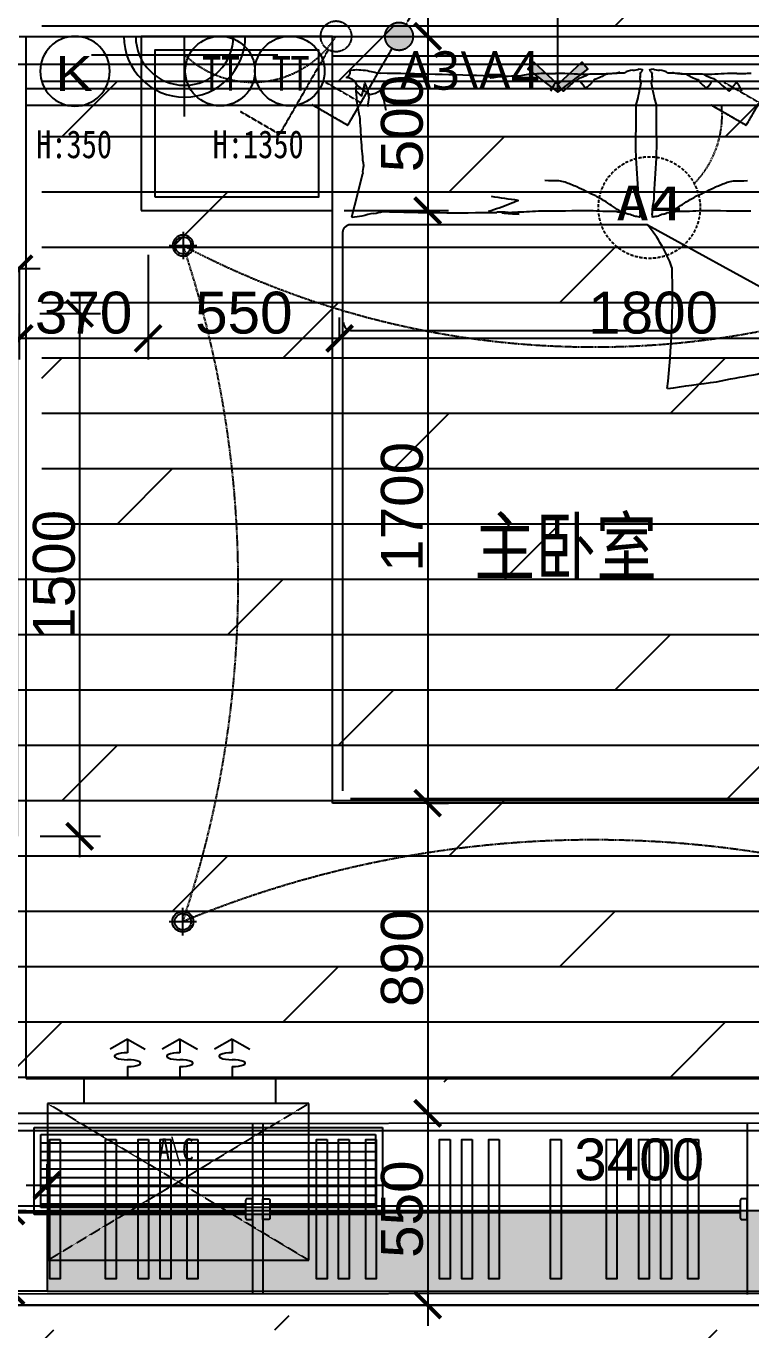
# Model space of a CAD drawing. Header units: millimetres. Extents: x 148889 to 229003, y -70503 to 111106.
# Drawn here: x 212237 to 214318, y 62756 to 66497 of the extents above; entities that cross this region are included whole.
import ezdxf
from ezdxf.enums import TextEntityAlignment as Align

# ---------------------------------------------------------------- set-up
doc = ezdxf.new("R2010")
doc.units = ezdxf.units.MM
doc.header["$PDMODE"] = 3
doc.linetypes.add('DASHED2', pattern=[0.375, 0.25, -0.125])
for name, color, linetype in [('AXIS_TEXT', 7, 'Continuous'), ('C-天花标高', 1, 'Continuous'), ('C-灯具1', 2, 'Continuous'), ('C-空调风口', 1, 'Continuous'), ('C-造型线1(造型分割)', 4, 'Continuous'), ('C-风管', 250, 'Continuous'), ('F-地坪1(分割线)', 16, 'Continuous'), ('P-原墙线', 7, 'Continuous'), ('P-固定家具1(到顶)', 3, 'Continuous'), ('P-完成面尺寸', 44, 'Continuous'), ('P-开关', 7, 'DASHED2'), ('P-捣墙线', 250, 'Continuous'), ('P-插座', 1, 'Continuous'), ('P-文字', 3, 'Continuous'), ('P-新墙线', 4, 'Continuous'), ('P-活动家具', 3, 'Continuous'), ('大墨图框', 4, 'Continuous')]:
    doc.layers.add(name, color=color, linetype=linetype)
doc.styles.add('Arial', font='arial.ttf')
doc.styles.add('COMPLEX', font='complex_.ttf')
doc.styles.add('H1', font='SimSun.ttf')
doc.styles.add('KKD-f-fangsong', font='SimSun.ttf', dxfattribs={"width": 0.8})
doc.styles.add('ROMANS', font='ROMANS.shx', dxfattribs={"bigfont": 'BIGFONT.shx'})
doc.styles.add('宋体', font='SimSun.ttf')
doc.dimstyles.new('1比60', dxfattribs={"dimscale": 60, "dimtxt": 2, "dimasz": 1.25, "dimexe": 1, "dimexo": 1, "dimgap": 0.2, "dimtad": 1, "dimdec": 0, "dimrnd": 0.005, "dimzin": 0, "dimdsep": 46, "dimtxsty": 'Arial', "dimblk": 'ARCHTICK', "dimcen": 0.125, "dimdle": 1, "dimclrd": 44, "dimclre": 44, "dimclrt": 50, "dimadec": 0, "dimazin": 0, "dimtfac": 1, "dimtdec": 0, "dimtix": 1, "dimtmove": 2, "dimatfit": 3, "dimldrblk": 'DOT', "dimfxl": 4, "dimfxlon": 1, "dimtvp": 1, "dimtolj": 1, "dimtzin": 0, "dimarcsym": 0})
doc.dimstyles.new('出图比例1：50', dxfattribs={"dimscale": 50, "dimtxt": 2.5, "dimasz": 2, "dimexe": 2, "dimexo": 2, "dimgap": 1, "dimtad": 1, "dimdec": 0, "dimrnd": 5, "dimzin": 0, "dimdsep": 46, "dimtxsty": 'ROMANS', "dimblk1": 'ZHL_XS', "dimblk2": 'ZHL_XS', "dimsah": 1, "dimcen": 0.09, "dimclrd": 256, "dimclre": 256, "dimclrt": 41, "dimadec": 0, "dimazin": 0, "dimtfac": 1, "dimtdec": 4, "dimtix": 1, "dimtmove": 2, "dimatfit": 3, "dimldrblk": 'ZHL_JT', "dimfxl": 1, "dimtolj": 1, "dimtzin": 0, "dimarcsym": 0})

# ---------------------------------------------------------------- blocks, each defined once
blk = doc.blocks.new('ZHL_JT')
blk.add_line((-0.221, 0), (-1, 0))
blk.add_lwpolyline([(-0.221, 0), (-0.861, -0.689), (-0.654, -0.862), (0, 0), (-0.654, 0.862), (-0.861, 0.689)], close=True)
for points in [[(-0.861, 0.689), (-0.654, 0.862), (-0.221, 0), (0, 0)], [(-0.861, -0.689), (-0.654, -0.862), (-0.221, 0), (0, 0)]]:
    blk.add_solid(points)
blk = doc.blocks.new('ZHL_XS')
blk.add_line((-1, 0), (0, 0))
at = {"const_width": 0.2}
blk.add_lwpolyline([(-0.6, -0.6), (0.6, 0.6)], dxfattribs=at)
blk = doc.blocks.new('A$C01C20CD7')
at = {"layer": 'C-灯具1'}
for p, q in [((52.8, 105.7, 2984.9), (52.8, 0, 2984.9)), ((0, 52.8, 2984.9), (105.7, 52.8, 2984.9))]:
    blk.add_line(p, q, dxfattribs=at)
for radius in [39.9, 31.7]:
    blk.add_circle((52.8, 52.8, 2984.9), radius, dxfattribs=at)
blk = doc.blocks.new('A$C26F8551D')
at = {"layer": 'C-风管', "linetype": 'DASHED2'}
for p, q in [((750, 0), (0, 450)), ((0, 0), (750, 450))]:
    blk.add_line(p, q, dxfattribs=at)
blk.add_lwpolyline([(0, 0), (750, 0), (750, 450), (0, 450)], close=True, dxfattribs=at)
at = {"layer": 'C-风管', "insert": (318.1, 310.9, 0), "char_height": 62.5, "attachment_point": 4, "style": 'KKD-f-fangsong'}
blk.add_mtext('A\\\\C', dxfattribs=at)
blk = doc.blocks.new('A$C1D297BD5')
for p, q in [((0, 700.8, 116.6), (57.5, 801.6, 116.6)), ((0, 700.8, 116.6), (57.5, 600, 116.6)), ((0, 700.8, 116.6), (78.1, 700.8, 116.6)), ((158, 700.8, 116.6), (225.8, 700.8, 116.6)), ((0, 400.8, 116.6), (57.5, 501.6, 116.6)), ((0, 400.8, 116.6), (57.5, 300, 116.6)), ((0, 400.8, 116.6), (78.1, 400.8, 116.6)), ((158, 400.8, 116.6), (225.8, 400.8, 116.6)), ((0, 100.8, 116.6), (57.5, 201.6, 116.6)), ((0, 100.8, 116.6), (57.5, 0, 116.6)), ((0, 100.8, 116.6), (78.1, 100.8, 116.6)), ((158, 100.8, 116.6), (225.8, 100.8, 116.6))]:
    blk.add_line(p, q)
at = {"extrusion": (0, 0, -1)}
for centre, start_param, end_param in [((98.1, 700.8, 116.6), 4.712389, 7.853982), ((138, 700.8, 116.6), 1.570796, 4.712389), ((98.1, 400.8, 116.6), 4.712389, 7.853982), ((138, 400.8, 116.6), 1.570796, 4.712389), ((98.1, 100.8, 116.6), 4.712389, 7.853982), ((138, 100.8, 116.6), 1.570796, 4.712389)]:
    blk.add_ellipse(centre, major_axis=(0, 74.9), ratio=0.266667, start_param=start_param, end_param=end_param, dxfattribs=at)
blk = doc.blocks.new('_AXISO')
blk.add_circle((0, 0), 0.5)
at = {"layer": 'AXIS_TEXT', "style": 'COMPLEX', "width": 1.041667}
blk.add_attdef('A', text='', height=0.56, dxfattribs=at).set_placement((-0.25, -0.28), (0.25, -0.28), align=Align.FIT)
blk = doc.blocks.new('A$C567856EC')
at = {"layer": 'C-灯具1'}
for p, q in [((350, 732.6), (350, 350)), ((796.2, 438), (-96.2, 438)), ((640.5, 350), (59.5, 350))]:
    blk.add_line(p, q, dxfattribs=at)
for radius in [290.5, 233.9]:
    blk.add_arc((350, 350), radius, 0, 180, dxfattribs=at)
blk = doc.blocks.new('_ArchTick')
at = {"color": 0, "linetype": 'ByBlock', "const_width": 0.15}
blk.add_lwpolyline([(-0.5, -0.5), (0.5, 0.5)], dxfattribs=at)
blk = doc.blocks.new('*D877')
at = {"layer": 'Defpoints', "color": 0}
for p in [(212216.4, 65672.5), (212216.9, 64172.5), (212390.6, 64172.5)]:
    blk.add_point(p, dxfattribs=at)
at = {"layer": 'P-捣墙线', "color": 44, "lineweight": -2}
for p, q in [((212390.6, 65732.5), (212390.6, 64112.5)), ((212276.4, 65672.5), (212450.6, 65672.5)), ((212276.9, 64172.5), (212450.6, 64172.5))]:
    blk.add_line(p, q, dxfattribs=at)
at = {"layer": 'P-捣墙线', "color": 44, "lineweight": -2, "xscale": 75, "yscale": 75, "zscale": 75}
for p, rotation in [((212390.6, 65672.5), 90), ((212390.6, 64172.5), 270)]:
    blk.add_blockref('_ArchTick', p, dxfattribs=dict(at, rotation=rotation))
at = {"layer": 'P-捣墙线', "color": 50, "insert": (212317.3, 64922.5), "char_height": 120, "attachment_point": 5, "rotation": 90, "style": 'Arial'}
blk.add_mtext('\\A1;1500', dxfattribs=at)
blk = doc.blocks.new('_Dot')
at = {"color": 0, "linetype": 'ByBlock', "lineweight": -2}
blk.add_line((-0.5, 0), (-1, 0), dxfattribs=at)
at = {"color": 0, "linetype": 'ByBlock', "const_width": 0.5}
blk.add_lwpolyline([(-0.25, 0, 1), (0.25, 0, 1)], format="xyb", close=True, dxfattribs=at)
blk = doc.blocks.new('*D895')
at = {"layer": 'Defpoints', "color": 0}
for p in [(215696.9, 63171.2), (212296.9, 63097.5), (215696.9, 63097.5)]:
    blk.add_point(p, dxfattribs=at)
at = {"layer": 'P-捣墙线', "color": 44, "lineweight": -2}
for p, q in [((212296.9, 63157.5), (212296.9, 63231.2)), ((215696.9, 63157.5), (215696.9, 63231.2)), ((212236.9, 63171.2), (215756.9, 63171.2))]:
    blk.add_line(p, q, dxfattribs=at)
at = {"layer": 'P-捣墙线', "color": 44, "lineweight": -2, "xscale": 75, "yscale": 75, "zscale": 75, "rotation": 180}
blk.add_blockref('_ArchTick', (212296.9, 63171.2), dxfattribs=at)
at = {"layer": 'P-捣墙线', "color": 44, "lineweight": -2, "xscale": 75, "yscale": 75, "zscale": 75}
blk.add_blockref('_ArchTick', (215696.9, 63171.2), dxfattribs=at)
at = {"layer": 'P-捣墙线', "color": 50, "insert": (213996.9, 63244.5), "char_height": 120, "attachment_point": 5, "style": 'Arial'}
blk.add_mtext('\\A1;3400', dxfattribs=at)
blk = doc.blocks.new('*D896')
at = {"layer": 'Defpoints', "color": 0}
for p in [(212296.9, 63097.5), (212193.5, 62867.5), (212296.9, 62867.5)]:
    blk.add_point(p, dxfattribs=at)
at = {"layer": 'P-捣墙线', "color": 44, "lineweight": -2}
for p, q in [((212193.5, 63097.5), (212193.5, 63172.5)), ((212236.9, 63097.5), (212133.5, 63097.5)), ((212193.5, 63097.5), (212193.5, 62867.5)), ((212236.9, 62867.5), (212133.5, 62867.5)), ((212193.5, 62867.5), (212193.5, 62792.5))]:
    blk.add_line(p, q, dxfattribs=at)
at = {"layer": 'P-捣墙线', "color": 44, "lineweight": -2, "xscale": 75, "yscale": 75, "zscale": 75}
for p, rotation in [((212193.5, 63097.5), 270), ((212193.5, 62867.5), 90)]:
    blk.add_blockref('_ArchTick', p, dxfattribs=dict(at, rotation=rotation))
at = {"layer": 'P-捣墙线', "color": 50, "insert": (212120.2, 62982.5), "char_height": 120, "attachment_point": 5, "rotation": 90, "style": 'Arial'}
blk.add_mtext('\\A1;230', dxfattribs=at)
blk = doc.blocks.new('*D991')
at = {"layer": 'Defpoints', "color": 0}
for p in [(214936.9, 65634.4), (213136.9, 65600.8), (213136.9, 65561.2)]:
    blk.add_point(p, dxfattribs=at)
at = {"layer": 'P-完成面尺寸', "color": 44, "lineweight": -2}
for p, q in [((213136.9, 65600.8), (213136.9, 65660.8)), ((214996.9, 65600.8), (213076.9, 65600.8)), ((214936.9, 65600.8), (214936.9, 65540.8))]:
    blk.add_line(p, q, dxfattribs=at)
at = {"layer": 'P-完成面尺寸', "color": 44, "lineweight": -2, "xscale": 75, "yscale": 75, "zscale": 75, "rotation": 180}
blk.add_blockref('_ArchTick', (213136.9, 65600.8), dxfattribs=at)
at = {"layer": 'P-完成面尺寸', "color": 44, "lineweight": -2, "xscale": 75, "yscale": 75, "zscale": 75}
blk.add_blockref('_ArchTick', (214936.9, 65600.8), dxfattribs=at)
at = {"layer": 'P-完成面尺寸', "color": 50, "insert": (214036.9, 65674), "char_height": 120, "attachment_point": 5, "style": 'Arial'}
blk.add_mtext('\\A1;1800', dxfattribs=at)
blk = doc.blocks.new('*D992')
at = {"layer": 'Defpoints', "color": 0}
for p in [(212586.9, 66014.7), (212586.9, 65600.8), (213136.9, 65561.2)]:
    blk.add_point(p, dxfattribs=at)
at = {"layer": 'P-完成面尺寸', "color": 44, "lineweight": -2}
for p, q in [((212586.9, 65840.8), (212586.9, 65540.8)), ((213136.9, 65600.8), (213136.9, 65660.8)), ((213196.9, 65600.8), (212526.9, 65600.8))]:
    blk.add_line(p, q, dxfattribs=at)
at = {"layer": 'P-完成面尺寸', "color": 44, "lineweight": -2, "xscale": 75, "yscale": 75, "zscale": 75, "rotation": 180}
blk.add_blockref('_ArchTick', (212586.9, 65600.8), dxfattribs=at)
at = {"layer": 'P-完成面尺寸', "color": 44, "lineweight": -2, "xscale": 75, "yscale": 75, "zscale": 75}
blk.add_blockref('_ArchTick', (213136.9, 65600.8), dxfattribs=at)
at = {"layer": 'P-完成面尺寸', "color": 50, "insert": (212861.9, 65674), "char_height": 120, "attachment_point": 5, "style": 'Arial'}
blk.add_mtext('\\A1;550', dxfattribs=at)
blk = doc.blocks.new('*D993')
at = {"layer": 'Defpoints', "color": 0}
for p in [(212586.9, 66014.7), (212216.9, 65867), (212216.9, 65600.8)]:
    blk.add_point(p, dxfattribs=at)
at = {"layer": 'P-完成面尺寸', "color": 44, "lineweight": -2}
for p, q in [((212216.9, 65807), (212216.9, 65540.8)), ((212586.9, 65840.8), (212586.9, 65540.8)), ((212646.9, 65600.8), (212156.9, 65600.8))]:
    blk.add_line(p, q, dxfattribs=at)
at = {"layer": 'P-完成面尺寸', "color": 44, "lineweight": -2, "xscale": 75, "yscale": 75, "zscale": 75, "rotation": 180}
blk.add_blockref('_ArchTick', (212216.9, 65600.8), dxfattribs=at)
at = {"layer": 'P-完成面尺寸', "color": 44, "lineweight": -2, "xscale": 75, "yscale": 75, "zscale": 75}
blk.add_blockref('_ArchTick', (212586.9, 65600.8), dxfattribs=at)
at = {"layer": 'P-完成面尺寸', "color": 50, "insert": (212401.9, 65674.1), "char_height": 120, "attachment_point": 5, "style": 'Arial'}
blk.add_mtext('\\A1;370', dxfattribs=at)
blk = doc.blocks.new('*D994')
at = {"layer": 'Defpoints', "color": 0}
for p in [(211256.9, 66146.6), (212216.9, 65867), (211256.9, 65800.8)]:
    blk.add_point(p, dxfattribs=at)
at = {"layer": 'P-完成面尺寸', "color": 44, "lineweight": -2}
for p, q in [((211256.9, 66040.8), (211256.9, 65740.8)), ((212216.9, 65807), (212216.9, 65740.8)), ((212276.9, 65800.8), (211196.9, 65800.8))]:
    blk.add_line(p, q, dxfattribs=at)
at = {"layer": 'P-完成面尺寸', "color": 44, "lineweight": -2, "xscale": 75, "yscale": 75, "zscale": 75, "rotation": 180}
blk.add_blockref('_ArchTick', (211256.9, 65800.8), dxfattribs=at)
at = {"layer": 'P-完成面尺寸', "color": 44, "lineweight": -2, "xscale": 75, "yscale": 75, "zscale": 75}
blk.add_blockref('_ArchTick', (212216.9, 65800.8), dxfattribs=at)
at = {"layer": 'P-完成面尺寸', "color": 50, "insert": (211736.9, 65874), "char_height": 120, "attachment_point": 5, "style": 'Arial'}
blk.add_mtext('\\A1;960', dxfattribs=at)
blk = doc.blocks.new('*D998')
at = {"layer": 'Defpoints', "color": 0}
for p in [(212861.9, 66467.5), (212861.9, 65967.5), (213389.7, 65967.5)]:
    blk.add_point(p, dxfattribs=at)
at = {"layer": 'P-完成面尺寸', "color": 44, "lineweight": -2}
for p, q in [((213389.7, 66527.5), (213389.7, 65907.5)), ((213149.7, 66467.5), (213449.7, 66467.5)), ((213149.7, 65967.5), (213449.7, 65967.5))]:
    blk.add_line(p, q, dxfattribs=at)
at = {"layer": 'P-完成面尺寸', "color": 44, "lineweight": -2, "xscale": 75, "yscale": 75, "zscale": 75}
for p, rotation in [((213389.7, 66467.5), 90), ((213389.7, 65967.5), 270)]:
    blk.add_blockref('_ArchTick', p, dxfattribs=dict(at, rotation=rotation))
at = {"layer": 'P-完成面尺寸', "color": 50, "insert": (213316.4, 66217.5), "char_height": 120, "attachment_point": 5, "rotation": 90, "style": 'Arial'}
blk.add_mtext('\\A1;500', dxfattribs=at)
blk = doc.blocks.new('*D999')
at = {"layer": 'Defpoints', "color": 0}
for p in [(212861.9, 65967.5), (213389.7, 64267.5), (213389.7, 64267.5)]:
    blk.add_point(p, dxfattribs=at)
at = {"layer": 'P-完成面尺寸', "color": 44, "lineweight": -2}
for p, q in [((213389.7, 66027.5), (213389.7, 64207.5)), ((213149.7, 65967.5), (213449.7, 65967.5)), ((213389.7, 64267.5), (213449.7, 64267.5))]:
    blk.add_line(p, q, dxfattribs=at)
at = {"layer": 'P-完成面尺寸', "color": 44, "lineweight": -2, "xscale": 75, "yscale": 75, "zscale": 75}
for p, rotation in [((213389.7, 65967.5), 90), ((213389.7, 64267.5), 270)]:
    blk.add_blockref('_ArchTick', p, dxfattribs=dict(at, rotation=rotation))
at = {"layer": 'P-完成面尺寸', "color": 50, "insert": (213316.4, 65117.5), "char_height": 120, "attachment_point": 5, "rotation": 90, "style": 'Arial'}
blk.add_mtext('\\A1;1700', dxfattribs=at)
blk = doc.blocks.new('*D1000')
at = {"layer": 'Defpoints', "color": 0}
for p in [(213389.7, 64267.5), (213389.7, 63377.5), (213389.7, 63377.5)]:
    blk.add_point(p, dxfattribs=at)
at = {"layer": 'P-完成面尺寸', "color": 44, "lineweight": -2}
for p, q in [((213389.7, 64327.5), (213389.7, 63317.5)), ((213389.7, 64267.5), (213449.7, 64267.5)), ((213389.7, 63377.5), (213449.7, 63377.5))]:
    blk.add_line(p, q, dxfattribs=at)
at = {"layer": 'P-完成面尺寸', "color": 44, "lineweight": -2, "xscale": 75, "yscale": 75, "zscale": 75}
for p, rotation in [((213389.7, 64267.5), 90), ((213389.7, 63377.5), 270)]:
    blk.add_blockref('_ArchTick', p, dxfattribs=dict(at, rotation=rotation))
at = {"layer": 'P-完成面尺寸', "color": 50, "insert": (213316.4, 63822.5), "char_height": 120, "attachment_point": 5, "rotation": 90, "style": 'Arial'}
blk.add_mtext('\\A1;890', dxfattribs=at)
blk = doc.blocks.new('*D1001')
at = {"layer": 'Defpoints', "color": 0}
for p in [(213389.7, 63377.5), (213389.7, 62827.5), (213389.7, 62827.5)]:
    blk.add_point(p, dxfattribs=at)
at = {"layer": 'P-完成面尺寸', "color": 44, "lineweight": -2}
for p, q in [((213389.7, 63437.5), (213389.7, 62767.5)), ((213389.7, 63377.5), (213449.7, 63377.5)), ((213389.7, 62827.5), (213449.7, 62827.5))]:
    blk.add_line(p, q, dxfattribs=at)
at = {"layer": 'P-完成面尺寸', "color": 44, "lineweight": -2, "xscale": 75, "yscale": 75, "zscale": 75}
for p, rotation in [((213389.7, 63377.5), 90), ((213389.7, 62827.5), 270)]:
    blk.add_blockref('_ArchTick', p, dxfattribs=dict(at, rotation=rotation))
at = {"layer": 'P-完成面尺寸', "color": 50, "insert": (213316.4, 63102.5), "char_height": 120, "attachment_point": 5, "rotation": 90, "style": 'Arial'}
blk.add_mtext('\\A1;550', dxfattribs=at)
blk = doc.blocks.new('海龙工具_201504301644020')
blk.add_circle((4.59, 4.59, -174.23), 4.17)
at = {"style": '宋体', "width": 1.831196}
blk.add_attdef('1', text='', height=2.1, dxfattribs=at).set_placement((1.85, 3.53, -174.23), (7.32, 3.53, -174.23), align=Align.FIT)
blk = doc.blocks.new('A$C12383B25')
for p, q in [((52.1, 0), (0, 118.3)), ((0, 118.3), (52.1, 0)), ((308.3, 112.8), (52.1, 0)), ((52.1, 0), (308.3, 112.8))]:
    blk.add_line(p, q)
blk.add_ellipse((348.7, 130.6), major_axis=(-35.5, 26.3), ratio=1, start_param=0.0009764249131827, end_param=6.284161732092768)
blk = doc.blocks.new('A$C045248C9')
at = {"layer": 'C-空调风口'}
for p, q in [((200, 250), (200, 0)), ((1200, 250), (200, 250)), ((220, 230), (220, 20)), ((1180, 230), (220, 230)), ((1180, 20), (1180, 230)), ((1200, 0), (1200, 250)), ((220, 20), (1180, 20)), ((200, 0), (1200, 0))]:
    blk.add_line(p, q, dxfattribs=at)
at = {"layer": 'C-空调风口', "color": 252}
for p, q in [((1180, 220), (220, 220)), ((1180, 195), (220, 195)), ((1180, 170), (220, 170)), ((1180, 145), (220, 145)), ((1180, 120), (220, 120)), ((1180, 95), (220, 95)), ((1180, 70), (220, 70)), ((1180, 45), (220, 45))]:
    blk.add_line(p, q, dxfattribs=at)
blk = doc.blocks.new('A$C56525102')
for p, q in [((75.1, 93.7), (232.9, 369.9)), ((232.9, 369.9), (75.1, 93.7)), ((232.9, 369.9), (360.4, 297)), ((360.4, 297), (232.9, 369.9))]:
    blk.add_line(p, q)
blk.add_ellipse((50.2, 50.2), major_axis=(-50.2, 0), ratio=1, start_param=3.141958, end_param=9.425143)
blk = doc.blocks.new('A$C21F4286C')
h = blk.add_hatch(color=256)
edge = h.paths.add_edge_path()
edge.add_ellipse((117.5, 294.6), major_axis=(-34.9, -19.9), ratio=1, start_angle=275.9333, end_angle=420.2823)
edge.add_ellipse((117.5, 294.6), major_axis=(-34.9, -19.9), ratio=1, start_angle=420.2823, end_angle=444.3644)
edge.add_ellipse((117.5, 294.6), major_axis=(-34.9, -19.9), ratio=1, start_angle=444.3644, end_angle=455.9333)
edge.add_ellipse((117.5, 294.6), major_axis=(-34.9, -19.9), ratio=1, start_angle=95.9333, end_angle=240.2823)
edge.add_ellipse((117.5, 294.6), major_axis=(-34.9, -19.8), ratio=1, start_angle=96.0559, end_angle=264.487, ccw=False)
edge.add_ellipse((117.5, 294.6), major_axis=(-34.9, -19.9), ratio=1, start_angle=95.9333, end_angle=240.2823, ccw=False)
edge.add_ellipse((117.5, 294.6), major_axis=(-34.9, -19.8), ratio=1, start_angle=96.0559, end_angle=264.487, ccw=False)
edge.add_ellipse((117.5, 294.6), major_axis=(-34.9, -19.9), ratio=1, start_angle=95.9333, end_angle=240.2823, ccw=False)
edge.add_ellipse((117.5, 294.6), major_axis=(-34.9, -19.8), ratio=1, start_angle=96.0559, end_angle=264.487)
edge.add_ellipse((117.5, 294.6), major_axis=(-34.9, -19.9), ratio=1, start_angle=264.3644, end_angle=275.9333)
for p, q in [((117.5, 589.3), (235, 589.3)), ((117.5, 334.8), (117.5, 589.3)), ((117.5, 589.3), (117.5, 334.8)), ((235, 514), (117.5, 514)), ((0, 75.3), (117.5, 75.3))]:
    blk.add_line(p, q)
blk.add_ellipse((117.5, 294.6), major_axis=(-34.9, -19.9), ratio=1, start_param=1.572132, end_param=7.855317)
at = {"xscale": 0.8000000002029747, "yscale": 0.7999999998137355, "zscale": 0.8, "rotation": 209.7537206778253}
blk.add_blockref('A$C56525102', (132.4, 349.4), dxfattribs=at)

msp = doc.modelspace()

# ---------------------------------------------------------------- hatches: boundary and pattern name
at = {"layer": 'F-地坪1(分割线)'}
h = msp.add_hatch(dxfattribs=at)
h.set_pattern_fill('DOLMIT', color=250, scale=25, style=0)
h.set_pattern_definition([(0, (250, 140), (0, 158.75), []), (45, (250, 140), (-317.4998, 317.4998), [224.5065, -449.0125])])
h.paths.add_polyline_path([(215721.9, 66527.5), (215721.9, 62917.5), (215581.9, 62917.5), (215581.9, 63467.5), (211516.9, 63467.5), (211516.9, 64353), (212281.9, 65011.4), (212281.9, 66527.5)])
at = {"layer": 'P-捣墙线'}
h = msp.add_hatch(dxfattribs=at)
h.set_pattern_fill('CORK', color=256, scale=15, style=0)
h.set_pattern_definition([(0, (-121213.877, 79628.19), (0, 47.625), []), (135, (-121190.06, 79604.38), (-95.25004, -95.25004), [67.35195, -67.35195]), (135, (-121178.16, 79604.38), (-95.25004, -95.25004), [67.35195, -67.35195]), (135, (-121166.25, 79604.38), (-95.25004, -95.25004), [67.35195, -67.35195])])
h.paths.add_polyline_path([(212216.9, 65672.5), (212096.9, 65672.5), (212096.9, 64302.5), (211096.9, 64302.5), (211096.9, 64172.5), (212216.9, 64172.5)])
h.paths.add_polyline_path([(215696.9, 62867.5), (215696.9, 63097.5), (212296.9, 63097.5), (212296.9, 62867.5)])
h.paths.add_polyline_path([(211331.9, 62867.5), (211426.9, 62867.5), (211426.9, 63097.5), (211331.9, 63097.5)])
h.paths.add_polyline_path([(211006.9, 63097.5), (210911.9, 63097.5), (210911.9, 62967.5), (211006.9, 62967.5)], flags=17)
h.paths.add_polyline_path([(210326.9, 62967.5), (210326.9, 63097.5), (210226.9, 63097.5), (210226.9, 64172.5), (210326.9, 64172.5), (210326.9, 64302.5), (210121.9, 64302.5), (210121.9, 64057.2), (210121.9, 63949.5), (210121.9, 63902.5), (210055.7, 63902.5), (210121.9, 63777.5), (210121.9, 62607.5), (209466.9, 62607.5), (209466.9, 62477.5), (209566.9, 62477.5), (209566.9, 61177.5), (209796.9, 61177.5), (209796.9, 61277.5), (211101.9, 61277.5), (211101.9, 61177.5), (211331.9, 61177.5), (211331.9, 62477.5), (211196.9, 62477.5), (211196.9, 61407.5), (209676.9, 61407.5), (209676.9, 62477.5), (210226.9, 62477.5), (210226.9, 62967.5)])
h.paths.add_polyline_path([(209205.7, 63777.5), (209205.7, 63902.5), (208821.9, 63902.5), (208821.9, 63777.5)])
h.paths.add_polyline_path([(207951.9, 65472.5), (207826.9, 65472.5), (207826.9, 63902.5), (207826.9, 63677.5), (207951.9, 63677.5), (207951.9, 63777.5), (208051.9, 63777.5), (208051.9, 63902.5), (207951.9, 63902.5)])
h.paths.add_polyline_path([(207326.9, 62477.5), (207326.9, 62597.5), (206146.9, 62597.5), (206146.9, 62477.5)])
h.paths.add_polyline_path([(208246.9, 62477.5), (208346.9, 62477.5), (208346.9, 62607.5), (208246.9, 62607.5)])
h.paths.add_polyline_path([(205726.9, 63377.5), (205526.9, 63377.5), (205526.9, 62697.5), (205726.9, 62697.5)])
h.paths.add_polyline_path([(205726.9, 65527.5), (205526.9, 65527.5), (205526.9, 64847.5), (205726.9, 64847.5)])
h.paths.add_polyline_path([(207666.9, 59602.5), (207666.9, 59722.5), (206146.9, 59722.5), (206146.9, 59602.5)])
h.paths.add_polyline_path([(209136.9, 59602.5), (209136.9, 58477.5), (209256.9, 58477.5), (209256.9, 59597.5), (209786.9, 59597.5), (209786.9, 59822.5), (209566.9, 59822.5), (209566.9, 59722.5), (208536.9, 59722.5), (208536.9, 59602.5)])
h.paths.add_polyline_path([(211336.9, 58977.5), (211446.9, 58977.5), (211446.9, 59197.5), (211101.9, 59197.5), (211101.9, 58477.5), (211336.9, 58477.5)])
h.paths.add_polyline_path([(215696.9, 58977.5), (215696.9, 59197.5), (212316.9, 59197.5), (212316.9, 58977.5)])
h.paths.add_polyline_path([(211336.9, 57907.5), (211336.9, 57787.5), (213426.9, 57787.5), (213426.9, 57907.5)])
h.paths.add_polyline_path([(214091.9, 57787.5), (214091.9, 55912.5), (214211.9, 55912.5), (214211.9, 57907.5), (213991.9, 57907.5), (213991.9, 57787.5)])
h.paths.add_polyline_path([(217341.9, 58977.5), (217341.9, 59197.5), (216176.9, 59197.5), (216176.9, 58977.5)])

# ---------------------------------------------------------------- linework, layer by layer
at = {"layer": 'C-造型线1(造型分割)'}
for p, q in [((212236.9, 63857.5), (212236.9, 66467.5)), ((212236.9, 66317.5), (215496.9, 66317.5)), ((212236.9, 63477.5), (212236.9, 64840.6)), ((212236.9, 63477.5), (215496.9, 63477.5))]:
    msp.add_line(p, q, dxfattribs=at)
at = {"layer": 'C-造型线1(造型分割)', "color": 45}
msp.add_lwpolyline([(212236.9, 66270.5), (215496.9, 66270.5)], dxfattribs=at)
at = {"layer": 'C-风管', "linetype": 'DASHED2'}
msp.add_lwpolyline([(212953.3, 63477.5), (212953.3, 63405.7), (212403.3, 63405.7), (212403.3, 63477.5)], close=True, dxfattribs=at)
at = {"layer": 'F-地坪1(分割线)', "color": 250}
for p, q in [((212031.9, 66387.5), (215471.9, 66387.5)), ((212951, 62756), (212992.5, 62797.5)), ((212157.2, 62597.3), (212316, 62756)), ((214062.2, 62597.3), (214221, 62756))]:
    msp.add_line(p, q, dxfattribs=at)
msp.add_lwpolyline([(215471.9, 66387.5), (215471.9, 62777.5), (215331.9, 62777.5), (215331.9, 63327.5), (211266.9, 63327.5), (211266.9, 64213), (212031.9, 64871.4), (212031.9, 66387.5)], close=True, dxfattribs=at)
at = {"layer": 'P-原墙线'}
msp.add_line((212216.9, 66467.5), (215696.9, 66467.5), dxfattribs=at)
at = {"layer": 'P-固定家具1(到顶)', "color": 252}
for p, q in [((211501.6, 63347.5), (215486.9, 63351.6, 210.9)), ((212886.9, 63348.9), (212886.9, 62857.5)), ((212916.9, 63348.9), (212916.9, 62857.5)), ((214306.9, 63347.5), (214306.9, 62857.5)), ((211521.6, 63112.5), (212866.9, 63112.5)), ((212936.9, 63112.5), (214286.9, 63112.5)), ((211521.6, 63092.5), (212866.9, 63092.5)), ((212936.9, 63092.5), (214286.9, 63092.5)), ((215486.9, 62861.6, 210.9), (211501.6, 62857.5))]:
    msp.add_line(p, q, dxfattribs=at)
at = {"layer": 'P-固定家具1(到顶)'}
msp.add_lwpolyline([(211471.6, 63377.5), (215516.9, 63377.5), (215516.9, 62827.5), (211471.6, 62827.5)], close=True, dxfattribs=at)
at = {"layer": 'P-固定家具1(到顶)', "color": 252}
for points in [[(212335.1, 63302.5), (212335.1, 62902.5), (212305.1, 62902.5), (212305.1, 63302.5)], [(212495.2, 63302.5), (212495.2, 62902.5), (212465.2, 62902.5), (212465.2, 63302.5)], [(212588.5, 63302.5), (212588.5, 62902.5), (212558.5, 62902.5), (212558.5, 63302.5)], [(212651.9, 63302.5), (212651.9, 62902.5), (212621.9, 62902.5), (212621.9, 63302.5)], [(212729.5, 63302.5), (212729.5, 62902.5), (212699.5, 62902.5), (212699.5, 63302.5)], [(213100.7, 63302.5), (213100.7, 62902.5), (213070.7, 62902.5), (213070.7, 63302.5)], [(213164.1, 63302.5), (213164.1, 62902.5), (213134.1, 62902.5), (213134.1, 63302.5)], [(213241.7, 63302.5), (213241.7, 62902.5), (213211.7, 62902.5), (213211.7, 63302.5)], [(213454.1, 63302.5), (213454.1, 62902.5), (213424.1, 62902.5), (213424.1, 63302.5)], [(213517.5, 63302.5), (213517.5, 62902.5), (213487.5, 62902.5), (213487.5, 63302.5)], [(213595.1, 63302.5), (213595.1, 62902.5), (213565.1, 62902.5), (213565.1, 63302.5)], [(213772.5, 63302.5), (213772.5, 62902.5), (213742.5, 62902.5), (213742.5, 63302.5)], [(213932.6, 63302.5), (213932.6, 62902.5), (213902.6, 62902.5), (213902.6, 63302.5)], [(214025.9, 63302.5), (214025.9, 62902.5), (213995.9, 62902.5), (213995.9, 63302.5)], [(214089.2, 63302.5), (214089.2, 62902.5), (214059.2, 62902.5), (214059.2, 63302.5)], [(214166.9, 63302.5), (214166.9, 62902.5), (214136.9, 62902.5), (214136.9, 63302.5)]]:
    msp.add_lwpolyline(points, close=True, dxfattribs=at)
for points in [[(212886.9, 63132.5), (212871.9, 63132.5, 0.414214), (212866.9, 63127.5), (212866.9, 63077.5, 0.414214), (212871.9, 63072.5), (212886.9, 63072.5)], [(212886.9, 63132.5), (212871.9, 63132.5, 0.414214), (212866.9, 63127.5), (212866.9, 63077.5, 0.414214), (212871.9, 63072.5), (212886.9, 63072.5)], [(212916.9, 63132.5), (212931.9, 63132.5, -0.414214), (212936.9, 63127.5), (212936.9, 63077.5, -0.414214), (212931.9, 63072.5), (212916.9, 63072.5)], [(212916.9, 63132.5), (212931.9, 63132.5, -0.414214), (212936.9, 63127.5), (212936.9, 63077.5, -0.414214), (212931.9, 63072.5), (212916.9, 63072.5)], [(214306.9, 63132.5), (214291.9, 63132.5, 0.414214), (214286.9, 63127.5), (214286.9, 63077.5, 0.414214), (214291.9, 63072.5), (214306.9, 63072.5)], [(214306.9, 63132.5), (214291.9, 63132.5, 0.414214), (214286.9, 63127.5), (214286.9, 63077.5, 0.414214), (214291.9, 63072.5), (214306.9, 63072.5)]]:
    msp.add_lwpolyline(points, format="xyb", close=True, dxfattribs=at)
at = {"layer": 'P-开关', "ltscale": 10}
for centre, radius, start, end in [((212887.6, 66619.2), 283.1, 226.2558, 327.5982), ((213951.4, 66242.1), 283.5, 315.8629, 5.7514), ((209801, 64898.5), 3044.8, 341.4041, 18.5573), ((213867.2, 68112.4), 2536, 242.2789, 297.7211), ((213866.9, 61076.6), 3085.4, 67.515, 112.485)]:
    msp.add_arc(centre, radius, start, end, dxfattribs=at)
at = {"layer": 'P-捣墙线'}
msp.add_lwpolyline([(212296.9, 62867.5), (211426.9, 62867.5), (211426.9, 63097.5), (212296.9, 63097.5)], close=True, dxfattribs=at)
at = {"layer": 'P-捣墙线', "color": 8}
msp.add_lwpolyline([(212296.9, 63097.5), (212296.9, 62867.5), (215696.9, 62867.5), (215696.9, 63097.5), (212296.9, 63097.5)], dxfattribs=at)
at = {"layer": 'P-新墙线', "linetype": 'ByBlock', "ltscale": 3}
msp.add_line((211331.9, 62827.5), (215696.9, 62827.5), dxfattribs=at)
at = {"layer": 'P-活动家具'}
for p, q in [((213116.9, 64267.5), (213116.9, 66467.5)), ((213116.9, 66467.5), (214916.9, 66467.5)), ((213116.9, 66411.5), (214916.9, 66411.5)), ((214916.9, 64267.5), (213116.9, 64267.5))]:
    msp.add_line(p, q, dxfattribs=at)
at = {"layer": 'P-活动家具', "color": 252}
for p, q in [((213180.1, 65982.7), (213203.1, 66074.4)), ((213171.8, 65949.3), (213180.1, 65982.7)), ((214020.7, 65926.9), (213167.8, 65926.9)), ((214020.7, 65926.9), (214885.3, 65452)), ((213145.5, 65904.7), (213145.5, 64303.2)), ((213167.8, 65624), (214089.4, 65624)), ((213167.8, 64281), (214863.1, 64281))]:
    msp.add_line(p, q, dxfattribs=at)
at = {"layer": 'P-活动家具'}
msp.add_lwpolyline([(212566.9, 65967.5), (213116.9, 65967.5), (213116.9, 66467.5), (212566.9, 66467.5)], close=True, dxfattribs=at)
at = {"layer": 'P-活动家具', "color": 252}
msp.add_lwpolyline([(212606.9, 66007.5), (213076.9, 66007.5), (213076.9, 66427.5), (212606.9, 66427.5)], close=True, dxfattribs=at)
for points in [[(213184.5, 66311, 0.05369), (213200.3, 66296.6, 0.030721), (213209.3, 66333, 0.015448), (213213.5, 66323.5, 0.013244), (213217.7, 66312.1, 0.082127), (213221, 66292, 0.064164), (213217.7, 66266.2)], [(213186.2, 66328.8, 0.077379), (213224.9, 66300.7, 0.121355), (213253.1, 66312.1, 0.047525), (213264.2, 66284.8, 0.047525), (213269.8, 66255.8)], [(213849.9, 66357.9, -0.027842), (213823.4, 66346.2, -0.048685), (213809.5, 66337.2, -0.023666), (213778.5, 66310.1, -0.028414), (213757.3, 66337.1, -0.046801), (213751.7, 66328.6, -0.023191), (213742.7, 66310)], [(213941, 66364.3, -0.088153), (213902.6, 66360.3, -0.088153), (213867.9, 66343.4, -0.077547), (213843.9, 66319.4, -0.104574), (213828.3, 66339.2)], [(214092.8, 66364.3, 0.088153), (214131.1, 66360.3, 0.088153), (214165.8, 66343.4, 0.077547), (214189.8, 66319.4, 0.104574), (214205.4, 66339.2)], [(214183.9, 66357.9, 0.027842), (214210.3, 66346.2, 0.048685), (214224.2, 66337.2, 0.023666), (214255.2, 66310.1, 0.028414), (214276.4, 66337.1, 0.046801), (214282.1, 66328.6, 0.023191), (214291, 66310)], [(213945.1, 65963.9, -0.016108), (213901.9, 65993.1, -0.024599), (213872.1, 66009.8, -0.009477), (213817.6, 66035.7, -0.015937), (213784.5, 66049.4, -0.072521), (213766.3, 66053.4, -0.033339), (213726, 66053.6)], [(214088.6, 65963.9, 0.016108), (214131.8, 65993.1, 0.024599), (214161.6, 66009.8, 0.009477), (214216.1, 66035.7, 0.015937), (214249.3, 66049.4, 0.072521), (214267.4, 66053.4, 0.033339), (214307.7, 66053.6)], [(213564.6, 65965.6, -0.009729), (213594.9, 65975.7, -0.009729), (213624.8, 65986.9, -0.007971), (213649, 65996.9, -0.002711), (213572.8, 66007.7)], [(214077.7, 65456.7, -0.007297), (214218.8, 65476.4, -0.009508), (214326.3, 65496.5, -0.006616), (214398.5, 65512.5, 0.023828), (214418.7, 65516.2, 0.052541), (214450.5, 65515.6, 0.004914), (214786.8, 65480.1, 0.013133), (214823.9, 65470.6, 0.007859), (214885.3, 65452)]]:
    msp.add_lwpolyline(points, format="xyb", dxfattribs=at)
for centre, radius, start, end in [((213152.5, 66364), 14.6, 281.2724, 26.5805), ((213165.5, 66471), 100.4, 270, 281.2724), ((213211.4, 66549.6), 179, 261.5628, 270), ((213303.3, 66696.5), 338.6, 254.256, 261.5628), ((213984, 66310.7), 59.9, 95.2592, 120.6513), ((213980.9, 66402.3), 32.1, 265.6975, 300.6513), ((214007.6, 66400.6), 27.9, 248.2117, 265.6975), ((214000.4, 66368.9), 4.75, 258.1069, 338.0096), ((214007.2, 66368), 2.58, 78.1069, 199.564), ((214009.1, 66374.1), 3.8, 199.564, 248.2117), ((214024.6, 66374.1), 3.8, 291.7883, 340.436), ((214026.5, 66368), 2.58, 340.436, 101.8931), ((214026.1, 66400.6), 27.9, 274.3025, 291.7883), ((214033.4, 66368.9), 4.75, 201.9904, 281.8931), ((214052.8, 66402.3), 32.1, 239.3487, 274.3025), ((214049.7, 66310.7), 59.9, 59.3487, 84.7408), ((213152.4, 66311.8), 38, 26.5805, 85.5998), ((213170.7, 66329.3), 15.5, 322.2998, 359.4969), ((212966.3, 48281.1), 18082.7, 88.0898, 89.08966), ((213566.4, 66350.6), 4.11, 303.6206, 49.8304), ((213651.5, 65828.6), 525.1, 90.0039, 99.073), ((213755.5, 65774.9), 588.1, 96.0867, 100.1899), ((213685.7, 66528.8), 169.3, 272.5386, 280.1899), ((213742.6, 66683), 321.9, 265.1982, 272.5386), ((213747.1, 65391.2), 970.2, 85.1982, 89.4243), ((213883.6, 64698.6), 1660.3, 89.4243, 91.9079), ((213983.8, 65450.7), 912, 91.9079, 95.2592), ((214268.8, 66275.7), 273.4, 167.8905, 171.8665), ((214035.4, 66346.3), 36.4, 171.8665, 201.421), ((213983.2, 66357.9), 17.3, 338.0096, 21.421), ((213998.3, 66346.3), 36.4, 338.579, 8.1335), ((213765, 66275.7), 273.4, 8.1335, 12.1095), ((214050.5, 66357.9), 17.3, 158.579, 201.9904), ((214049.9, 65450.7), 912, 84.7408, 88.0921), ((214150.2, 64698.6), 1660.3, 88.0921, 90.5757), ((214286.7, 65391.2), 970.2, 90.5757, 94.8018), ((214291.2, 66683), 321.9, 267.4614, 274.8018), ((212959.6, 66281.7), 226.6, 360, 9.6844), ((213869.8, 66319), 127.2, 338.1141, 350.2955), ((213779.7, 66343.8), 220.4, 347.8905, 352.3191), ((214254, 66343.8), 220.4, 187.6809, 192.1095), ((214163.9, 66319), 127.2, 189.7044, 201.8859), ((212228.3, 66074.6), 980, 9.6844, 12.1984), ((211653.8, 66233.8), 2334.4, 358.0854, 0.9282), ((216379.9, 66233.8), 2334.4, 179.0718, 181.9146), ((216213.1, 66382.8), 3022.1, 182.7171, 184.1489), ((213930.1, 66198.1), 732, 182.6649, 188.005), ((212472.1, 66074.9), 1516.9, 1.6331, 3.055), ((215561.6, 66074.9), 1516.9, 176.945, 178.3669), ((198866.1, 65192), 15150.6, 3.05496, 3.50486), ((229167.6, 65192), 15150.6, 176.49514, 176.94504), ((213278.2, 66077.9), 75.2, 165.9548, 182.6649), ((213643.8, 65937.4), 356.9, 3.5049, 9.9984), ((214390, 65937.4), 356.9, 170.0016, 176.4951), ((213277.2, 65707.9), 255.2, 99.4841, 107.3864), ((213220.3, 66091.8), 133, 276.4341, 287.3864), ((213470.9, 72723.5), 6762, 268.21298, 270.99618), ((213600.7, 65707.3), 255.6, 78.4414, 92.7491), ((213543.1, 67228.5), 1268.9, 272.6935, 274.7658), ((213724.5, 67421), 1465.1, 265.2338, 267.1624), ((213608.5, 67456.9), 1493.5, 271.5355, 274.1282), ((213747.8, 72321.1), 6353.9, 269.71345, 270.97038), ((213936, 67258.9), 1293.3, 266.426, 269.7135), ((213965.7, 66123.6), 162.1, 257.131, 266.426), ((213978.6, 66006.6), 50.3, 242.7159, 257.131), ((213943.6, 65875.7), 85.3, 62.7159, 73.7788), ((214020.5, 65953.1), 21.5, 163.3022, 189.9984), ((214013.2, 65953.1), 21.5, 350.0016, 16.6978), ((214090.1, 65875.7), 85.3, 106.2211, 117.2841), ((214055.1, 66006.6), 50.3, 282.869, 297.2841), ((214068.1, 66123.6), 162.1, 273.574, 282.869), ((214097.7, 67258.9), 1293.3, 270.2865, 273.574), ((214285.9, 72321.1), 6353.9, 269.02962, 270.28654), ((213167.8, 65904.7), 22.2, 90, 180), ((213171.8, 65948.3), 1.02, 345.9551, 94.0829), ((213222.4, 65651.4), 300.8, 94.0829, 99.4841), ((213970.6, 65855), 97.2, 73.7788, 82.8796), ((213999.2, 65947.9), 1.47, 82.8796, 163.3022), ((213699.8, 65661), 416.7, 20.1488, 39.6445), ((214034.5, 65947.9), 1.47, 16.6978, 97.1204), ((214063.1, 65855), 97.2, 97.1204, 106.2211), ((211592.2, 65726.8), 2500.1, 353.7985, 1.7821), ((213170.2, 65646.1), 22.2, 180, 270)]:
    msp.add_arc(centre, radius, start, end, dxfattribs=at)

# ---------------------------------------------------------------- block references
at = {"layer": 'C-灯具1'}
for name, p, xscale, yscale, zscale, rotation in [('A$C567856EC', (212901.9, 66677.5), 0.6000000005587935, 0.5999999982304871, 0.6, 180), ('A$C01C20CD7', (212727.1, 65907.1, -2237.5), -0.7496251873672009, 0.7496251873672009, 0.7496251874062951, 90), ('A$C01C20CD7', (212726.5, 63887.9, -2237.5), 0.7496251873672009, 0.7496251873672009, 0.7496251874062951, 90)]:
    msp.add_blockref(name, p, dxfattribs=dict(at, xscale=xscale, yscale=yscale, zscale=zscale, rotation=rotation))
at = {"layer": 'C-空调风口', "xscale": -0.5000000000000002, "yscale": 0.5, "zscale": 0.5, "rotation": 90.00000172755762}
msp.add_blockref('A$C1D297BD5', (212878.7, 63590.4, -58.3), dxfattribs=at)
at = {"layer": 'C-空调风口', "xscale": -1, "rotation": 180}
msp.add_blockref('A$C045248C9', (212059.6, 63337.1, 116.6), dxfattribs=at)
at = {"layer": 'C-风管'}
msp.add_blockref('A$C26F8551D', (212298.2, 62955.7), dxfattribs=at)
at = {"layer": 'P-开关', "ltscale": 10}
for name, p, rotation in [('A$C21F4286C', (213058.4, 66271.1), 329.9999999333442), ('A$C21F4286C', (214202.3, 66271.1), 329.9999999333421), ('A$C12383B25', (212922.6, 66156), 36.23045448270448)]:
    msp.add_blockref(name, p, dxfattribs=dict(at, rotation=rotation))
ref = msp.add_blockref('海龙工具_201504301644020', (213865.3, 65815.6, 6098.1), dxfattribs=dict(at, xscale=35, yscale=35, zscale=35))
ref.add_attrib('1', 'A4', dxfattribs={"layer": '大墨图框', "color": 1, "height": 100, "style": '宋体', "width": 1.345929}).set_placement((213930.2, 65939.3), (214121.6, 65939.3), align=Align.FIT)
at = {"layer": 'P-插座'}
ref = msp.add_blockref('_AXISO', (212377.2, 66367.5), dxfattribs=dict(at, xscale=-199.9375195251487, yscale=199.9375195251487, zscale=199.9375195251483))
ref.add_attrib('A', 'K', dxfattribs={"layer": 'AXIS_TEXT', "height": 100, "style": 'Arial', "width": 1.152176}).set_placement((212320.6, 66311), (212428, 66311), align=Align.FIT)
ref = msp.add_blockref('_AXISO', (212793.9, 66368.1), dxfattribs=dict(at, xscale=199.9375195251196, yscale=199.9375195251487, zscale=199.9375195251483))
ref.add_attrib('A', 'TT', dxfattribs={"layer": 'AXIS_TEXT', "height": 100, "style": 'Arial', "width": 0.629046}).set_placement((212743.1, 66311.6), (212850.5, 66311.6), align=Align.FIT)
ref = msp.add_blockref('_AXISO', (212993.8, 66368.1), dxfattribs=dict(at, xscale=199.9375195251196, yscale=199.9375195251487, zscale=199.9375195251483))
ref.add_attrib('A', 'TT', dxfattribs={"layer": 'AXIS_TEXT', "height": 100, "style": 'Arial', "width": 0.629046}).set_placement((212943, 66311.6), (213050.4, 66311.6), align=Align.FIT)

# ---------------------------------------------------------------- texts
at = {"layer": 'P-开关', "ltscale": 10, "insert": (213309.4, 66424.7), "char_height": 110.25, "attachment_point": 1, "style": '宋体'}
msp.add_mtext_dynamic_manual_height_columns('{\\fMicrosoft YaHei|b0|i0|c134|p34;A3\\\\A4}', width=853.972, gutter_width=12.5, heights=[0], dxfattribs=at)
at = {"layer": 'P-插座', "char_height": 80, "width": 709.117, "attachment_point": 1, "style": '宋体'}
for s, insert in [('{\\W0.8;H:350}', (212265.9, 66198, -66.1)), ('{\\W0.8;H:1350}', (212772.5, 66198, -66.1))]:
    msp.add_mtext(s, dxfattribs=dict(at, insert=insert))
at = {"layer": 'P-文字', "style": 'H1', "width": 0.8}
msp.add_text('主卧室', height=160, dxfattribs=at).set_placement((213523.9, 64923.2))

# ---------------------------------------------------------------- dimensions: what is measured, and where the dimension line sits
at = {"layer": 'P-完成面尺寸'}
for base, p1, p2, picture, middle in [((213389.7, 65967.5), (212861.9, 66467.5), (212861.9, 65967.5), '*D998', (213316.4, 66217.5)), ((213389.7, 64267.5), (212861.9, 65967.5), (213389.7, 64267.5), '*D999', (213316.4, 65117.5)), ((213389.7, 63377.5), (213389.7, 64267.5), (213389.7, 63377.5), '*D1000', (213316.4, 63822.5)), ((213389.7, 62827.5), (213389.7, 63377.5), (213389.7, 62827.5), '*D1001', (213316.4, 63102.5))]:
    dim = msp.add_linear_dim(base=base, p1=p1, p2=p2, angle=90, dimstyle='1比60', dxfattribs=at)
    dim.commit()
    dim.dimension.update_dxf_attribs({"geometry": picture, "text_midpoint": middle})
for base, p1, p2, picture, middle in [((211256.9, 65800.8), (212216.9, 65867), (211256.9, 66146.6), '*D994', (211736.9, 65874)), ((212216.9, 65600.8), (212586.9, 66014.7), (212216.9, 65867), '*D993', (212401.9, 65674.1)), ((212586.9, 65600.8), (213136.9, 65561.2), (212586.9, 66014.7), '*D992', (212861.9, 65674)), ((213136.9, 65600.8), (214936.9, 65634.4), (213136.9, 65561.2), '*D991', (214036.9, 65674))]:
    dim = msp.add_linear_dim(base=base, p1=p1, p2=p2, dimstyle='1比60', dxfattribs=at)
    dim.commit()
    dim.dimension.update_dxf_attribs({"geometry": picture, "text_midpoint": middle})
at = {"layer": 'P-捣墙线', "color": 8}
for base, p1, p2, picture, middle in [((212390.6, 64172.5), (212216.4, 65672.5), (212216.9, 64172.5), '*D877', (212317.3, 64922.5)), ((212193.5, 62867.5), (212296.9, 63097.5), (212296.9, 62867.5), '*D896', (212120.2, 62982.5))]:
    dim = msp.add_linear_dim(base=base, p1=p1, p2=p2, angle=90, dimstyle='1比60', dxfattribs=at)
    dim.commit()
    dim.dimension.update_dxf_attribs({"geometry": picture, "text_midpoint": middle})
dim = msp.add_linear_dim(base=(215696.9, 63171.2), p1=(212296.9, 63097.5), p2=(215696.9, 63097.5), dimstyle='1比60', dxfattribs=at)
dim.commit()
dim.dimension.update_dxf_attribs({"geometry": '*D895', "text_midpoint": (213996.9, 63244.5)})

# ---------------------------------------------------------------- leaders
at = {"layer": 'C-天花标高'}
msp.add_leader([(213763.3, 66307.5), (213763.3, 68075.7), (213863.3, 68075.7)], dimstyle='出图比例1：50', override={"dimgap": 1, "dimtad": 0}, dxfattribs=at)

doc.saveas('drawing.dxf')
